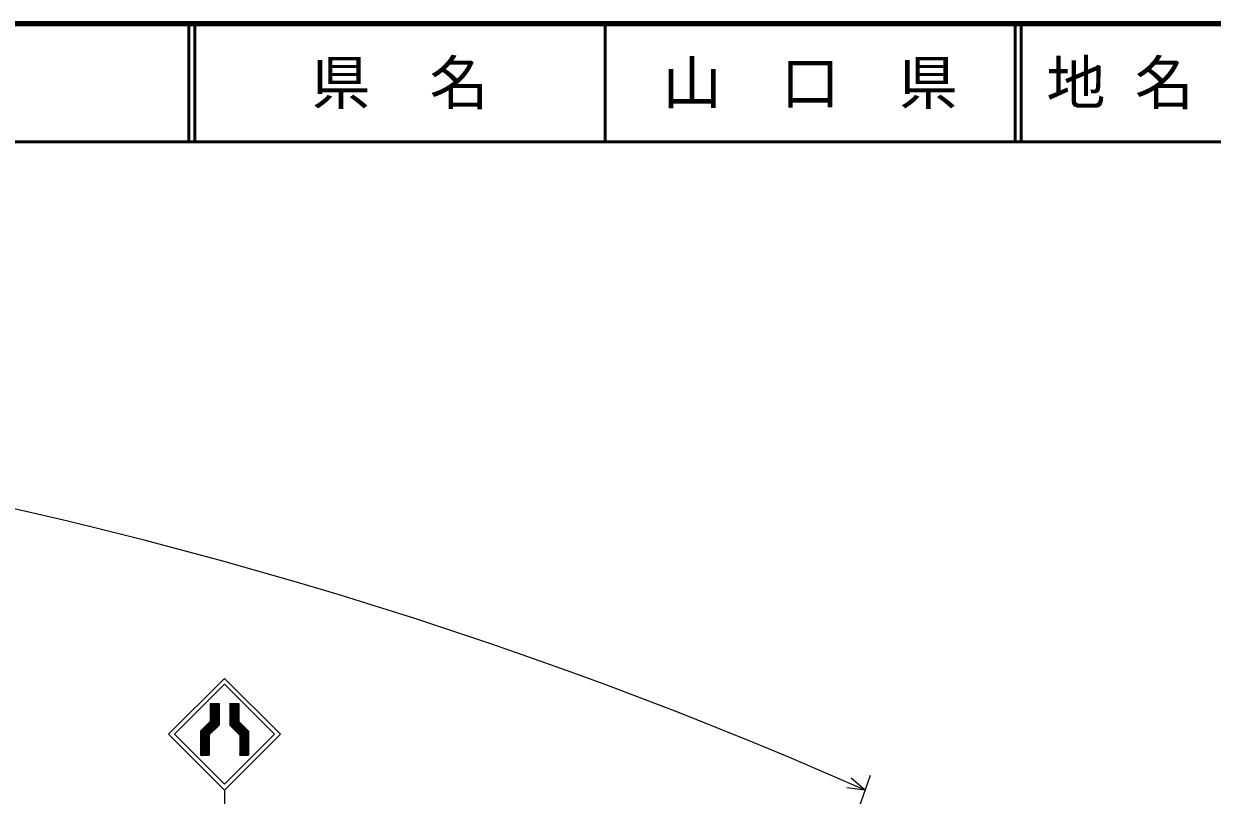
# Model space of a CAD drawing. Units: millimetres, scale not verified. Extents: x 40000 to 680000, y 20000 to 380000.
# Drawn here: x 283756 to 384431, y 314601 to 380000 of the extents above; entities that cross this region are included whole.
import ezdxf
from ezdxf.enums import TextEntityAlignment as Align

# ---------------------------------------------------------------- set-up
doc = ezdxf.new("R2010")
doc.units = ezdxf.units.MM
doc.header["$LTSCALE"] = 1000
for name, color, linetype, lineweight in [('M-STR-HTXT', 7, 'Continuous', 13), ('M-STR-STRC', 7, 'Continuous', 13), ('M-TTL', 2, 'Continuous', 140), ('M-TTL-LINE', 7, 'Continuous', 50)]:
    doc.layers.add(name, color=color, linetype=linetype, lineweight=lineweight)
doc.layers.add('M-TTL-TXT', color=7, linetype='Continuous')
doc.styles.add('ＭＳ ゴシック', font='')
doc.styles.get('ＭＳ ゴシック').set_extended_font_data('MS Gothic')

msp = doc.modelspace()

# ---------------------------------------------------------------- linework, layer by layer
at = {"layer": 'M-STR-HTXT'}
for p, q in [((343639, 282634), (355485, 316292)), ((355040, 315027), (353486, 315221)), ((355040, 315027), (353850, 316044))]:
    msp.add_line(p, q, dxfattribs=at)
msp.add_arc((195628, -45842), 394510, 66.16683, 97.71667, dxfattribs=at)
at = {"layer": 'M-STR-STRC'}
for p, q in [((296018, 319770), (300756, 324508)), ((300756, 324508), (305494, 319770)), ((296513, 319770), (300756, 324013)), ((300756, 324013), (304999, 319770)), ((299547, 322366), (299547, 320855)), ((299547, 322366), (300297, 322366)), ((299547, 322276), (299637, 322366)), ((299547, 322135), (299778, 322366)), ((299547, 321993), (299920, 322366)), ((299547, 321852), (300061, 322366)), ((299547, 321710), (300203, 322366)), ((299547, 321569), (300297, 322319)), ((300297, 321529), (299547, 322279)), ((299547, 321428), (300297, 322178)), ((300297, 321670), (299602, 322366)), ((300297, 321812), (299743, 322366)), ((300297, 321953), (299884, 322366)), ((300297, 322095), (300026, 322366)), ((300297, 322236), (300167, 322366)), ((300297, 322366), (300297, 320544)), ((301214, 322366), (301214, 320544)), ((301214, 322366), (301964, 322366)), ((301214, 322363), (301216, 322366)), ((301214, 322222), (301358, 322366)), ((301214, 322081), (301499, 322366)), ((301214, 321939), (301640, 322366)), ((301214, 321798), (301782, 322366)), ((301214, 321656), (301923, 322366)), ((301214, 321515), (301964, 322265)), ((301964, 321495), (301214, 322245)), ((301964, 321636), (301234, 322366)), ((301964, 321778), (301375, 322366)), ((301964, 321919), (301517, 322366)), ((301964, 322060), (301658, 322366)), ((301964, 322202), (301800, 322366)), ((301964, 322343), (301941, 322366)), ((301964, 322366), (301964, 320855)), ((298714, 319887), (300297, 321470)), ((298714, 319746), (300297, 321329)), ((298714, 319604), (300297, 321188)), ((300297, 321388), (299547, 322138)), ((299547, 321286), (300297, 322036)), ((300297, 321246), (299547, 321996)), ((299547, 321145), (300297, 321895)), ((300297, 321105), (299547, 321855)), ((299547, 321003), (300297, 321753)), ((300297, 320963), (299547, 321713)), ((299547, 320862), (300297, 321612)), ((300297, 320822), (299547, 321572)), ((300297, 320681), (299547, 321431)), ((300295, 320542), (299547, 321289)), ((301214, 321374), (301964, 322124)), ((301964, 321353), (301214, 322103)), ((301214, 321232), (301964, 321982)), ((301964, 321212), (301214, 321962)), ((301214, 321091), (301964, 321841)), ((301964, 321071), (301214, 321821)), ((301214, 320949), (301964, 321699)), ((301964, 320929), (301214, 321679)), ((301214, 320808), (301964, 321558)), ((302797, 319954), (301214, 321538)), ((301214, 320666), (301964, 321416)), ((302797, 319813), (301214, 321396)), ((302797, 319671), (301214, 321255)), ((301223, 320534), (301964, 321275)), ((298714, 319463), (300297, 321046)), ((298714, 319321), (300297, 320905)), ((298714, 320021), (299547, 320855)), ((298714, 319180), (300297, 320763)), ((298714, 319039), (300297, 320622)), ((299464, 319534), (298845, 320153)), ((299464, 319675), (298916, 320223)), ((299517, 319764), (298986, 320294)), ((299587, 319835), (299057, 320365)), ((299658, 319905), (299128, 320436)), ((299729, 319976), (299199, 320506)), ((299800, 320047), (299269, 320577)), ((299870, 320117), (299340, 320648)), ((299941, 320188), (299411, 320718)), ((299464, 319711), (300297, 320544)), ((300012, 320259), (299481, 320789)), ((300224, 320471), (299547, 321148)), ((300153, 320400), (299547, 321006)), ((300082, 320329), (299547, 320865)), ((302797, 319530), (301214, 321113)), ((302797, 319389), (301214, 320972)), ((302797, 319247), (301214, 320831)), ((302797, 319106), (301214, 320689)), ((302797, 318964), (301214, 320548)), ((302047, 319711), (301214, 320544)), ((301294, 320464), (301964, 321134)), ((301365, 320393), (301964, 320992)), ((301435, 320322), (301966, 320853)), ((301506, 320252), (302036, 320782)), ((301577, 320181), (302107, 320711)), ((301648, 320110), (302178, 320641)), ((301718, 320040), (302249, 320570)), ((301789, 319969), (302319, 320499)), ((301860, 319898), (302390, 320428)), ((301930, 319827), (302461, 320358)), ((302797, 320021), (301964, 320855)), ((302001, 319757), (302531, 320287)), ((302047, 319661), (302602, 320216)), ((302047, 319520), (302673, 320146)), ((296018, 319770), (300756, 315033)), ((296513, 319770), (300756, 315528)), ((298714, 320021), (298714, 318003)), ((299464, 319251), (298714, 320001)), ((299464, 319110), (298714, 319860)), ((299464, 318968), (298714, 319718)), ((298714, 318897), (299464, 319647)), ((299464, 318827), (298714, 319577)), ((298714, 318756), (299464, 319506)), ((299464, 318685), (298714, 319435)), ((298714, 318614), (299464, 319364)), ((299464, 318544), (298714, 319294)), ((298714, 318473), (299464, 319223)), ((299464, 318403), (298714, 319153)), ((299464, 319393), (298774, 320082)), ((299464, 319711), (299464, 318003)), ((300756, 315528), (304999, 319770)), ((300756, 315033), (305494, 319770)), ((302047, 319378), (302744, 320075)), ((302047, 319237), (302797, 319987)), ((302047, 319096), (302797, 319846)), ((302047, 319711), (302047, 318003)), ((302047, 318954), (302797, 319704)), ((302797, 318823), (302047, 319573)), ((302047, 318813), (302797, 319563)), ((302797, 318682), (302047, 319432)), ((302047, 318671), (302797, 319421)), ((302797, 318540), (302047, 319290)), ((302047, 318530), (302797, 319280)), ((302797, 318399), (302047, 319149)), ((302797, 320021), (302797, 318003)), ((298714, 318331), (299464, 319081)), ((299464, 318261), (298714, 319011)), ((298714, 318190), (299464, 318940)), ((299464, 318120), (298714, 318870)), ((298714, 318049), (299464, 318799)), ((299440, 318003), (298714, 318728)), ((299298, 318003), (298714, 318587)), ((299157, 318003), (298714, 318445)), ((299015, 318003), (298714, 318304)), ((298874, 318003), (298714, 318163)), ((298809, 318003), (299464, 318657)), ((298950, 318003), (299464, 318516)), ((299092, 318003), (299464, 318374)), ((299233, 318003), (299464, 318233)), ((302047, 318388), (302797, 319138)), ((302797, 318257), (302047, 319007)), ((302047, 318247), (302797, 318997)), ((302797, 318116), (302047, 318866)), ((302047, 318106), (302797, 318856)), ((302769, 318003), (302047, 318724)), ((302628, 318003), (302047, 318583)), ((302486, 318003), (302047, 318442)), ((302345, 318003), (302047, 318300)), ((302203, 318003), (302047, 318159)), ((302085, 318003), (302797, 318714)), ((302227, 318003), (302797, 318573)), ((302368, 318003), (302797, 318431)), ((302510, 318003), (302797, 318290)), ((302651, 318003), (302797, 318149)), ((298714, 318003), (299464, 318003)), ((299375, 318003), (299464, 318092)), ((302062, 318003), (302047, 318017)), ((302047, 318003), (302797, 318003)), ((302793, 318003), (302797, 318007)), ((300756, 315033), (300756, 311398))]:
    msp.add_line(p, q, dxfattribs=at)
at = {"layer": 'M-TTL'}
msp.add_line((680000, 380000), (40000, 380000), dxfattribs=at)
at = {"layer": 'M-TTL-LINE'}
for p, q in [((297750, 380000), (297750, 370000)), ((298250, 380000), (298250, 370000)), ((333000, 380000), (333000, 370000)), ((367750, 380000), (367750, 370000)), ((368250, 380000), (368250, 370000)), ((40000, 370000), (680000, 370000))]:
    msp.add_line(p, q, dxfattribs=at)

# ---------------------------------------------------------------- texts
at = {"layer": 'M-TTL-TXT', "style": 'ＭＳ ゴシック'}
for s, p in [('県\u3000名', (315625, 375000)), ('山\u3000口\u3000県', (350375, 375000))]:
    msp.add_text(s, height=3666, dxfattribs=at).set_placement(p, align=Align.MIDDLE_CENTER)
msp.add_text('地 名', height=3666, dxfattribs=at).set_placement((370380, 375000), align=Align.MIDDLE_LEFT)

doc.saveas('drawing.dxf')
